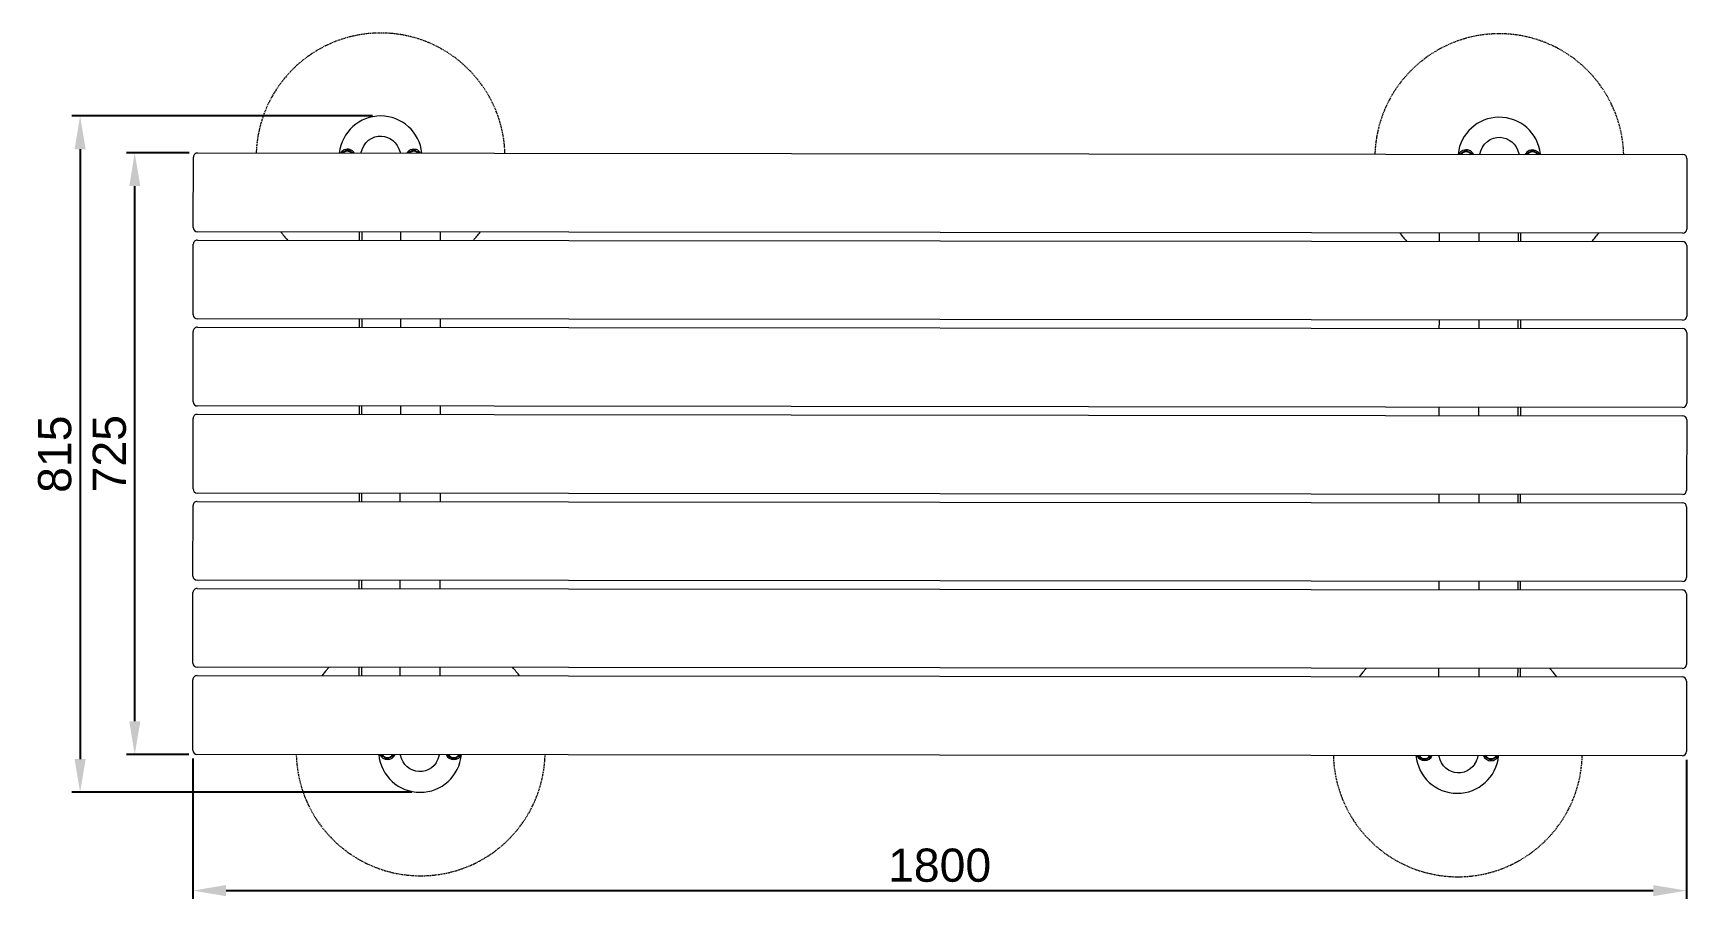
# Model space of a CAD drawing. Header units: millimetres. Extents: x -310 to 4383, y 665 to 4113.
# Drawn here: x -242 to 1751, y 1853 to 2896 of the extents above; entities that cross this region are included whole.
import ezdxf

# ---------------------------------------------------------------- set-up
doc = ezdxf.new("R2010")
doc.units = ezdxf.units.MM
doc.linetypes.add('HIDDEN', pattern=[1.905, 1.27, -0.635])
for name, color, linetype, lineweight in [('ZANO_R', 7, 'Continuous', 0), ('ZANO_R_przerywana', 7, 'HIDDEN', 0), ('ZANO_W', 1, 'Continuous', 0)]:
    doc.layers.add(name, color=color, linetype=linetype, lineweight=lineweight)
doc.styles.add('Arial', font='arial.ttf')
doc.styles.get("Standard").update_dxf_attribs({"font": 'ARIALUNI.TTF'})
doc.dimstyles.new('pl i ang', dxfattribs={"dimtxt": 50, "dimasz": 50, "dimexe": 1.25, "dimexo": 0.625, "dimgap": 10, "dimtad": 1, "dimtoh": 1, "dimtxsty": 'Standard', "dimcen": 2.5, "dimclrd": 1, "dimclre": 1, "dimclrt": 1, "dimadec": 0, "dimazin": 0, "dimtfac": 1, "dimtmove": 0, "dimatfit": 3, "dimfxl": 1, "dimarcsym": 1})

# ---------------------------------------------------------------- blocks, each defined once
blk = doc.blocks.new('*D414')
at = {"layer": 'ZANO_W', "color": 1, "lineweight": -2}
for p, q in [((-53.8, 2751.8), (-129.5, 2751.8)), ((-119.5, 2066.8), (-119.5, 2711.8)), ((-54.5, 2026.8), (-129.5, 2026.8))]:
    blk.add_line(p, q, dxfattribs=at)
at = {"layer": 'ZANO_W', "color": 1}
for points in [[(-112.8, 2711.8), (-126.1, 2711.8), (-119.5, 2751.8)], [(-126.1, 2066.8), (-112.8, 2066.8), (-119.5, 2026.8)]]:
    blk.add_solid(points, dxfattribs=at)
at = {"layer": 'ZANO_W', "color": 1, "insert": (-149.9, 2389.3), "char_height": 40, "attachment_point": 5, "rotation": 90, "style": 'Arial'}
blk.add_mtext('725', dxfattribs=at)
blk = doc.blocks.new('*D415')
at = {"layer": 'ZANO_W', "color": 1, "lineweight": -2}
for p, q in [((166.9, 2796.4), (-195.3, 2796.4)), ((-185.3, 2756.4), (-185.3, 2021.1)), ((214.4, 1981.1), (-195.3, 1981.1))]:
    blk.add_line(p, q, dxfattribs=at)
at = {"layer": 'ZANO_W', "color": 1}
for points in [[(-178.7, 2756.4), (-192, 2756.4), (-185.3, 2796.4)], [(-192, 2021.1), (-178.7, 2021.1), (-185.3, 1981.1)]]:
    blk.add_solid(points, dxfattribs=at)
at = {"layer": 'ZANO_W', "color": 1, "insert": (-215.8, 2388.7), "char_height": 40, "attachment_point": 5, "rotation": 90, "style": 'Arial'}
blk.add_mtext('815', dxfattribs=at)
blk = doc.blocks.new('*D416')
at = {"layer": 'ZANO_W', "color": 1, "lineweight": -2}
for p, q in [((-49.5, 2021.8), (-49.5, 1852.6)), ((1750.5, 2020.2), (1750.5, 1852.6)), ((-9.5, 1862.6), (1710.5, 1862.6))]:
    blk.add_line(p, q, dxfattribs=at)
at = {"layer": 'ZANO_W', "color": 1}
for points in [[(-9.5, 1869.3), (-9.5, 1855.9), (-49.5, 1862.6)], [(1710.5, 1855.9), (1710.5, 1869.3), (1750.5, 1862.6)]]:
    blk.add_solid(points, dxfattribs=at)
at = {"layer": 'ZANO_W', "color": 1, "insert": (850.5, 1893), "char_height": 40, "attachment_point": 5, "style": 'Arial'}
blk.add_mtext('1800', dxfattribs=at)

msp = doc.modelspace()

# ---------------------------------------------------------------- linework, layer by layer
at = {"layer": 'ZANO_R'}
for p, q in [((-43.8, 2751.8), (1746.1, 2750.1)), ((-48.9, 2661.8), (-48.8, 2746.8)), ((1751.1, 2745.1), (1751, 2660.1)), ((1746, 2655.1), (-43.9, 2656.8)), ((151.1, 2656.6), (151.1, 2646.6)), ((154.1, 2656.6), (154.1, 2646.6)), ((200.8, 2656.5), (200.8, 2646.5)), ((249.1, 2646.5), (249.1, 2656.5)), ((1452.5, 2655.4), (1452.5, 2645.4)), ((1500.8, 2645.4), (1500.8, 2655.4)), ((1548, 2645.3), (1548, 2655.3)), ((1551, 2645.3), (1551, 2655.3)), ((-49, 2556.8), (-48.9, 2641.8)), ((-43.9, 2646.8), (1746, 2645.1)), ((1751, 2640.1), (1750.9, 2555.1)), ((1745.9, 2550.1), (-44, 2551.8)), ((151, 2551.6), (151, 2541.6)), ((154, 2551.6), (154, 2541.6)), ((-49.1, 2451.8), (-49, 2536.8)), ((-44, 2541.8), (1745.9, 2540.1)), ((1547.9, 2540.3), (1547.9, 2550.3)), ((1550.9, 2540.3), (1550.9, 2550.3)), ((1750.9, 2535.1), (1750.8, 2450.1)), ((-49.2, 2346.8), (-49.1, 2431.8)), ((1745.8, 2445.1), (-44.1, 2446.8)), ((-44.1, 2436.8), (1745.8, 2435.1)), ((150.9, 2446.6), (150.9, 2436.6)), ((153.9, 2446.6), (153.9, 2436.6)), ((1547.8, 2435.3), (1547.8, 2445.3)), ((1550.8, 2435.3), (1550.8, 2445.3)), ((1750.8, 2430.1), (1750.7, 2345.1)), ((1745.7, 2340.2), (-44.2, 2341.8)), ((150.8, 2341.6), (150.8, 2331.6)), ((153.8, 2341.6), (153.8, 2331.6)), ((1547.7, 2330.3), (1547.7, 2340.3)), ((1550.7, 2330.3), (1550.7, 2340.3)), ((-49.3, 2241.8), (-49.2, 2326.8)), ((-44.2, 2331.8), (1745.7, 2330.2)), ((1750.7, 2325.1), (1750.7, 2240.2)), ((1745.6, 2235.2), (-44.3, 2236.8)), ((150.7, 2236.6), (150.7, 2226.6)), ((153.7, 2236.6), (153.7, 2226.6)), ((1547.6, 2225.3), (1547.7, 2235.3)), ((1550.6, 2225.3), (1550.7, 2235.3)), ((-49.4, 2136.8), (-49.3, 2221.8)), ((-44.3, 2226.8), (1745.6, 2225.2)), ((1750.6, 2220.2), (1750.6, 2135.2)), ((-49.5, 2031.8), (-49.4, 2116.8)), ((1745.6, 2130.2), (-44.4, 2131.8)), ((-44.4, 2121.8), (1745.5, 2120.2)), ((150.6, 2131.6), (150.6, 2121.6)), ((153.6, 2131.6), (153.6, 2121.6)), ((200.2, 2121.6), (200.2, 2131.6)), ((1500.2, 2130.4), (1500.2, 2120.4)), ((1547.5, 2120.3), (1547.6, 2130.3)), ((1550.5, 2120.3), (1550.6, 2130.3)), ((1750.5, 2115.2), (1750.5, 2030.2)), ((1745.5, 2025.2), (-44.5, 2026.8)), ((177.1, 2026), (177.1, 2026.6)), ((193.1, 2026), (193.1, 2026.6)), ((257.1, 2025.9), (257.1, 2026.5)), ((273.1, 2025.9), (273.1, 2026.5)), ((1427, 2024.7), (1427, 2025.5)), ((1443, 2024.7), (1443, 2025.4)), ((1507, 2024.6), (1507, 2025.4)), ((1523, 2024.6), (1523, 2025.4))]:
    msp.add_line(p, q, dxfattribs=at)
at = {"layer": 'ZANO_R', "flags": 128}
for points in [[(153.1, 2751.6), (153.1, 2751.6), (154.4, 2756.1), (156.4, 2760.3), (159, 2763.9), (162.4, 2767.1), (165.9, 2769.4), (169.8, 2771.1), (173.7, 2772), (177.7, 2772.2), (181.4, 2771.7), (185.2, 2770.6), (188.6, 2769), (191.7, 2766.7), (194.5, 2763.9), (196.9, 2760.7), (198.8, 2756.9), (200.2, 2752.9), (200.4, 2751.5)], [(1501.5, 2750.4), (1502.6, 2754.5), (1504.7, 2758.8), (1507.3, 2762.4), (1510.6, 2765.6), (1514.1, 2767.9), (1518.1, 2769.6), (1521.9, 2770.5), (1525.9, 2770.7), (1529.7, 2770.2), (1533.4, 2769.1), (1536.8, 2767.4), (1540, 2765.2), (1542.8, 2762.4), (1545.2, 2759.1), (1547.1, 2755.4), (1548.4, 2751.3), (1548.6, 2750.3)], [(132.8, 2753.3), (132.5, 2753.2), (130.6, 2752.1), (129.8, 2751.6)], [(136.8, 2755.6), (134.8, 2754.5), (132.8, 2753.3)], [(140.8, 2753.3), (140.5, 2753.5), (138.6, 2754.6), (136.8, 2755.6)], [(143.8, 2751.6), (142.8, 2752.1), (140.8, 2753.3)], [(212.8, 2753.3), (212.5, 2753.1), (210.6, 2752), (209.8, 2751.5)], [(216.8, 2755.6), (214.8, 2754.4), (212.8, 2753.3)], [(220.8, 2753.3), (220.5, 2753.4), (218.6, 2754.5), (216.8, 2755.6)], [(223.8, 2751.5), (222.8, 2752.1), (220.8, 2753.3)], [(1481, 2752.5), (1480.7, 2752.3), (1478.9, 2751.2), (1477.4, 2750.4)], [(1485, 2754.8), (1483.1, 2753.7), (1481, 2752.5)], [(1489, 2752.5), (1488.7, 2752.6), (1486.9, 2753.7), (1485, 2754.8)], [(1492.7, 2750.4), (1491.1, 2751.3), (1489, 2752.5)], [(1561, 2752.4), (1560.7, 2752.2), (1558.9, 2751.2), (1557.4, 2750.3)], [(1565, 2754.7), (1563.1, 2753.6), (1561, 2752.4)], [(1569, 2752.4), (1568.7, 2752.6), (1566.9, 2753.6), (1565, 2754.7)], [(1572.7, 2750.3), (1571.1, 2751.2), (1569, 2752.4)], [(200.7, 2551.5), (200.7, 2550.1), (200.7, 2541.5)], [(249, 2541.5), (249, 2550), (249, 2551.5)], [(1452.4, 2550.4), (1452.4, 2548.7), (1452.3, 2540.4)], [(1500.6, 2540.4), (1500.7, 2548.6), (1500.7, 2550.4)], [(200.6, 2446.6), (200.6, 2445.2), (200.6, 2436.6)], [(248.9, 2436.5), (248.9, 2445.1), (248.9, 2446.5)], [(1452.2, 2445.4), (1452.2, 2443.8), (1452.2, 2435.4)], [(1500.5, 2435.4), (1500.5, 2443.7), (1500.5, 2445.4)], [(200.5, 2331.6), (200.5, 2333), (200.5, 2341.6)], [(248.8, 2331.5), (248.8, 2332.6), (248.8, 2341.5)], [(1452.1, 2340.4), (1452.1, 2331.3), (1452.1, 2330.4)], [(1500.4, 2340.4), (1500.4, 2331.5), (1500.4, 2330.4)], [(200.3, 2226.6), (200.3, 2228.1), (200.4, 2236.6)], [(248.6, 2226.5), (248.6, 2232.3), (248.7, 2236.5)], [(1452, 2235.4), (1452, 2230.9), (1452, 2225.4)], [(1500.3, 2235.4), (1500.3, 2226.6), (1500.3, 2225.4)], [(114.3, 2131.6), (110.4, 2127.2), (106, 2121.7)], [(248.5, 2121.5), (248.5, 2123.4), (248.5, 2131.5)], [(1364.4, 2130.5), (1360.5, 2126.1), (1356, 2120.5)], [(1451.9, 2130.4), (1451.9, 2122), (1451.9, 2120.4)], [(1594.2, 2120.3), (1589.8, 2125.9), (1585.9, 2130.3)], [(177.1, 2026), (179, 2024.8), (181.1, 2023.7)], [(181.1, 2023.7), (181.4, 2023.5), (183.2, 2022.4), (185.1, 2021.3)], [(185.1, 2021.3), (186.4, 2022.1), (187, 2022.5), (187.7, 2022.9), (189.1, 2023.7)], [(189.1, 2023.7), (189.4, 2023.8), (191.2, 2024.9), (193.1, 2026)], [(243.9, 2016.7), (241.3, 2013.5), (238.2, 2010.7), (234.7, 2008.5), (230.8, 2006.9), (227, 2006.1), (223, 2006), (219.2, 2006.5), (215.5, 2007.7), (212.1, 2009.5), (209, 2011.8), (206.2, 2014.6), (203.9, 2017.9), (202, 2021.7), (200.8, 2025.8), (200.7, 2026.6)], [(257.1, 2025.9), (259, 2024.8), (261.1, 2023.6)], [(261.1, 2023.6), (261.4, 2023.4), (263.2, 2022.3), (265.1, 2021.3)], [(265.1, 2021.3), (266.4, 2022), (267, 2022.4), (267.7, 2022.8), (269.1, 2023.6)], [(269.1, 2023.6), (269.4, 2023.7), (271.2, 2024.8), (273.1, 2025.9)], [(1427, 2024.7), (1429, 2023.5), (1431, 2022.4)], [(1431, 2022.4), (1431.3, 2022.2), (1433.2, 2021.1), (1435, 2020.1)], [(1435, 2020.1), (1436.3, 2020.8), (1437, 2021.2), (1437.7, 2021.6), (1439, 2022.4)], [(1439, 2022.4), (1439.3, 2022.5), (1441.2, 2023.6), (1443, 2024.7)], [(1495.5, 2015.3), (1493, 2012.1), (1489.8, 2009.3), (1486.4, 2007.1), (1482.5, 2005.5), (1478.6, 2004.7), (1474.6, 2004.6), (1470.9, 2005.1), (1467.2, 2006.3), (1463.8, 2008), (1460.7, 2010.3), (1457.9, 2013.2), (1455.5, 2016.5), (1453.7, 2020.2), (1452.4, 2024.4), (1452.3, 2025.4)], [(1507, 2024.6), (1509, 2023.5), (1511, 2022.3)], [(1511, 2022.3), (1511.3, 2022.1), (1513.2, 2021.1), (1515, 2020)], [(1515, 2020), (1516.3, 2020.7), (1517, 2021.1), (1517.7, 2021.5), (1519, 2022.3)], [(1519, 2022.3), (1519.3, 2022.5), (1521.2, 2023.5), (1523, 2024.6)]]:
    msp.add_lwpolyline(points, dxfattribs=at)
at = {"layer": 'ZANO_R'}
for centre, radius, start, end in [((176.8, 2746.4), 50, 89.8775, 174.0351), ((176.8, 2746.4), 50, 5.8608, 89.8775), ((1525, 2744.9), 50, 90.8706, 173.6732), ((1525, 2744.9), 50, 6.2227, 90.8706), ((-43.8, 2746.8), 5, 89.9479, 179.9479), ((136.8, 2746.4), 10, 112.4483, 148.6159), ((136.8, 2746.4), 8, 120, 139.4066), ((136.8, 2746.4), 7.5, 43.8422, 136.0537), ((136.8, 2746.4), 8, 60, 120), ((136.8, 2746.4), 10, 31.28, 112.4483), ((136.8, 2746.4), 8, 40.4893, 60), ((216.8, 2746.3), 10, 112.4483, 148.6159), ((216.8, 2746.3), 8, 120, 139.4066), ((216.8, 2746.3), 7.5, 43.8422, 136.0537), ((216.8, 2746.3), 8, 60, 120), ((216.8, 2746.3), 10, 31.28, 112.4483), ((216.8, 2746.3), 8, 40.4893, 60), ((1485, 2745.6), 10, 112.4483, 151.1274), ((1485, 2745.6), 8, 120, 142.8926), ((1485, 2745.6), 7.5, 39.9457, 139.9502), ((1485, 2745.6), 8, 60, 120), ((1485, 2745.6), 10, 28.7685, 112.4483), ((1485, 2745.6), 8, 37.0032, 60), ((1565, 2745.5), 10, 112.4483, 151.1274), ((1565, 2745.5), 8, 120, 142.8926), ((1565, 2745.5), 7.5, 39.9457, 139.9502), ((1565, 2745.5), 8, 60, 120), ((1565, 2745.5), 10, 28.7685, 112.4483), ((1565, 2745.5), 8, 37.0032, 60), ((1746.1, 2745.1), 5, 359.9479, 89.9479), ((-43.9, 2661.8), 5, 179.9479, 269.9479), ((176.8, 2746.4), 150, 216.7224, 221.6559), ((176.8, 2746.4), 150, 318.24, 323.1735), ((1525, 2745.5), 150, 216.9035, 221.8502), ((1525, 2745.5), 150, 318.0457, 322.9924), ((1746, 2660.1), 5, 269.9479, 359.9479), ((-43.9, 2641.8), 5, 89.9479, 179.9479), ((1746, 2640.1), 5, 359.9479, 89.9479), ((-44, 2556.8), 5, 179.9479, 269.9479), ((1745.9, 2555.1), 5, 269.9479, 359.9479), ((-44, 2536.8), 5, 89.9479, 179.9479), ((1745.9, 2535.1), 5, 359.9479, 89.9479), ((-44.1, 2451.8), 5, 179.9479, 269.9479), ((-44.1, 2431.8), 5, 89.9479, 179.9479), ((1745.8, 2450.1), 5, 269.9479, 359.9479), ((1745.8, 2430.1), 5, 359.9479, 89.9479), ((-44.2, 2346.8), 5, 179.9479, 269.9479), ((1745.7, 2345.2), 5, 269.9479, 359.9479), ((-44.2, 2326.8), 5, 89.9479, 179.9479), ((1745.7, 2325.2), 5, 359.9479, 89.9479), ((-44.3, 2241.8), 5, 179.9479, 269.9479), ((1745.7, 2240.2), 5, 269.9479, 359.9479), ((-44.3, 2221.8), 5, 89.9479, 179.9479), ((1745.6, 2220.2), 5, 359.9479, 89.9479), ((-44.4, 2136.8), 5, 179.9479, 269.9479), ((1745.6, 2135.2), 5, 269.9479, 359.9479), ((-44.4, 2116.8), 5, 89.9479, 179.9479), ((225.1, 2030.5), 150, 37.3151, 42.2924), ((1745.5, 2115.2), 5, 359.9479, 89.9479), ((-44.5, 2031.8), 5, 179.9479, 269.9479), ((224.4, 2031.1), 50, 185.1521, 354.7438), ((185.1, 2030.6), 10, 203.516, 336.3799), ((185.1, 2030.6), 8, 209.9345, 240), ((185.1, 2030.6), 7.5, 212.1642, 327.7316), ((185.1, 2030.6), 8, 240, 300), ((185.1, 2030.6), 8, 300, 329.9614), ((222.5, 2031.1), 25.7, 325.901, 349.7382), ((265.1, 2030.5), 10, 203.516, 336.3799), ((265.1, 2030.5), 8, 209.9345, 240), ((265.1, 2030.5), 7.5, 212.1642, 327.7316), ((265.1, 2030.5), 8, 240, 300), ((265.1, 2030.5), 8, 300, 329.9614), ((1474.4, 2029.9), 50, 185.1521, 354.4331), ((1435, 2029.3), 10, 202.5667, 337.3292), ((1435, 2029.3), 8, 208.6821, 240), ((1435, 2029.3), 7.5, 210.7982, 329.0977), ((1435, 2029.3), 8, 240, 300), ((1435, 2029.3), 8, 300, 331.2138), ((1473.7, 2030), 26.3, 326.0312, 350.011), ((1515, 2029.2), 10, 202.5667, 337.3292), ((1515, 2029.2), 8, 208.6821, 240), ((1515, 2029.2), 7.5, 210.7982, 329.0977), ((1515, 2029.2), 8, 240, 300), ((1515, 2029.2), 8, 300, 331.2138), ((1745.5, 2030.2), 5, 269.9479, 359.9479)]:
    msp.add_arc(centre, radius, start, end, dxfattribs=at)
at = {"layer": 'ZANO_R_przerywana'}
for centre, start, end in [((176.8, 2746.4), 1.9346, 177.9613), ((1525, 2745.5), 1.7896, 178.1063), ((225.1, 2030.5), 181.4615, 270), ((225.1, 2030.5), 270, 358.4344), ((1475, 2029.3), 181.4172, 269.9479), ((1475, 2029.3), 269.9479, 358.4787)]:
    msp.add_arc(centre, 150, start, end, dxfattribs=at)

# ---------------------------------------------------------------- dimensions: what is measured, and where the dimension line sits
at = {"layer": 'ZANO_W'}
for base, p1, p2, picture, middle in [((-185.3, 1981.1), (176.9, 2796.4), (224.4, 1981.1), '*D415', (-215.8, 2388.7)), ((-119.5, 2751.8), (-44.5, 2026.8), (-43.8, 2751.8), '*D414', (-149.9, 2389.3))]:
    dim = msp.add_linear_dim(base=base, p1=p1, p2=p2, angle=90, dimstyle='pl i ang', override={"dimtxt": 40, "dimasz": 40, "dimexe": 10, "dimexo": 10, "dimtoh": 0, "dimdec": 0, "dimtxsty": 'Arial', "dimtdec": 0, "dimtmove": 1}, dxfattribs=at)
    dim.commit()
    dim.dimension.update_dxf_attribs({"geometry": picture, "text_midpoint": middle})
dim = msp.add_linear_dim(base=(1750.5, 1862.6), p1=(-49.5, 2031.8), p2=(1750.5, 2030.2), dimstyle='pl i ang', override={"dimtxt": 40, "dimasz": 40, "dimexe": 10, "dimexo": 10, "dimtoh": 0, "dimdec": 0, "dimtxsty": 'Arial', "dimtdec": 0, "dimtmove": 1}, dxfattribs=at)
dim.commit()
dim.dimension.update_dxf_attribs({"geometry": '*D416', "text_midpoint": (850.5, 1893)})

doc.saveas('drawing.dxf')
